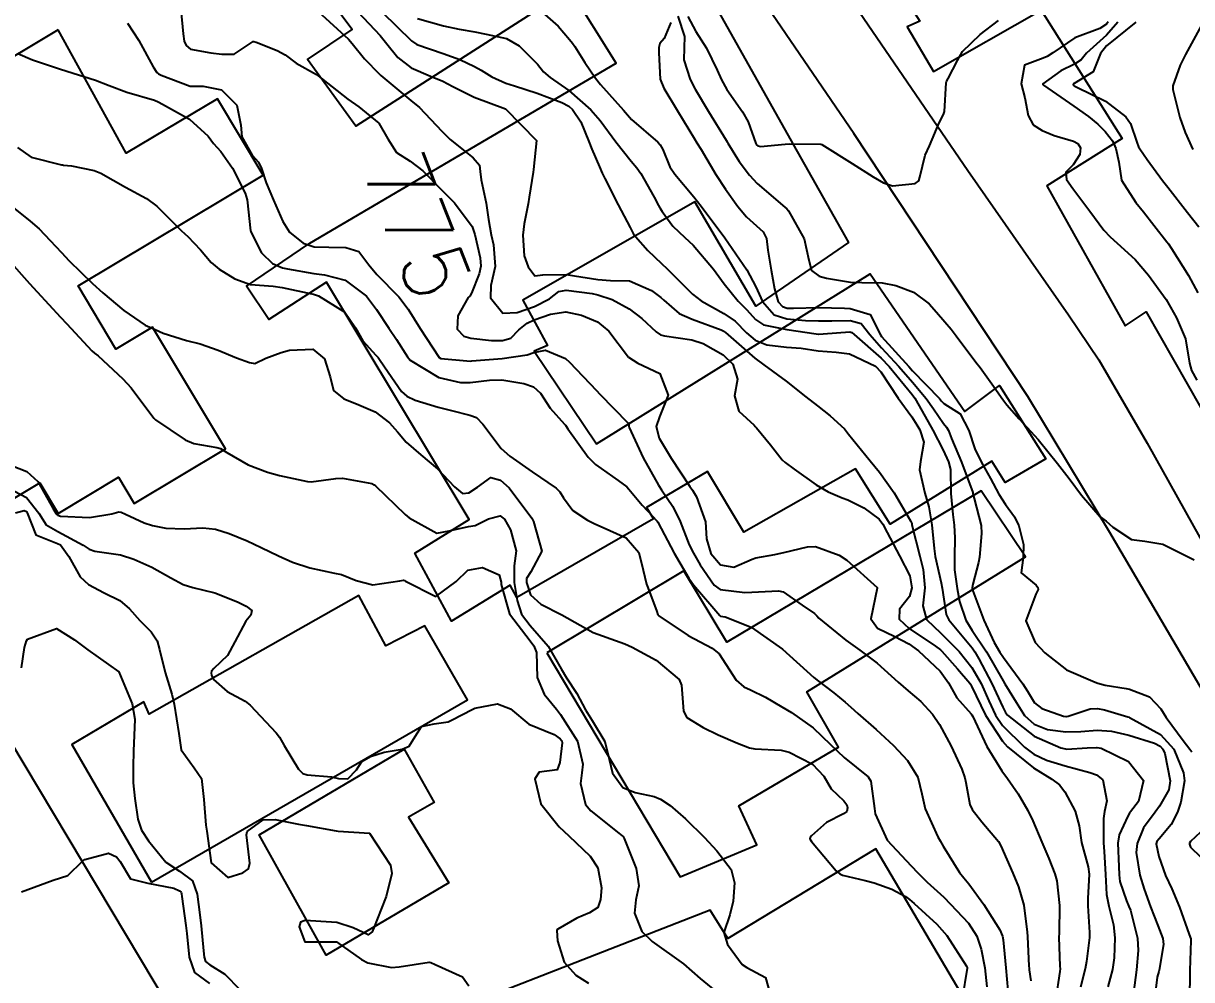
# Model space of a CAD drawing. Header units: metres. Extents: x 318500 to 325275, y 7408834 to 7428799.
# Drawn here: x 322457.8 to 322531.8, y 7421714.8 to 7421775.4 of the extents above; entities that cross this region are included whole.
import ezdxf
from ezdxf.enums import TextEntityAlignment as Align

# ---------------------------------------------------------------- set-up
doc = ezdxf.new("R2010")
doc.units = ezdxf.units.M
doc.header["$MEASUREMENT"] = 0
for name, color, linetype in [('Cotas', 45, 'Continuous'), ('Curvas de Nivel 1m', 11, 'Continuous'), ('Curvas de Nivel 5m', 15, 'Continuous'), ('Edificações', 30, 'Continuous'), ('Vias Primárias', 230, 'Continuous')]:
    doc.layers.add(name, color=color, linetype=linetype)
doc.styles.add('Style-STANDARD', font='STANDARD.shx')

msp = doc.modelspace()

# ---------------------------------------------------------------- linework, layer by layer
at = {"layer": 'Curvas de Nivel 1m', "flags": 128}
for points, elevation in [([(322476.465, 7421776.139), (322478.374, 7421774.395), (322478.614, 7421774.116), (322479.396, 7421773.14), (322480.351, 7421772.161), (322480.386, 7421772.125), (322480.421, 7421772.089), (322482.326, 7421770.492), (322482.867, 7421770.055), (322484.298, 7421768.563), (322484.82, 7421768.032), (322485.636, 7421767.372), (322486.279, 7421766.873), (322486.664, 7421766.394), (322486.722, 7421766.003), (322486.782, 7421765.482), (322487.105, 7421763.997), (322487.253, 7421762.966), (322487.414, 7421761.992), (322487.564, 7421761.35), (322487.668, 7421759.988), (322487.388, 7421758.776), (322487.375, 7421757.992), (322488.146, 7421757.029), (322489.053, 7421757.064), (322490.152, 7421757.442), (322491.111, 7421757.946), (322491.693, 7421758.411), (322492.168, 7421758.477), (322493.806, 7421758.265), (322494.164, 7421758.193), (322495.078, 7421757.891), (322496.154, 7421757.312), (322496.967, 7421756.686), (322497.857, 7421755.854), (322498.137, 7421755.661), (322498.389, 7421755.593), (322500.133, 7421755.334), (322500.843, 7421755.099), (322502.119, 7421754.391), (322502.714, 7421753.791), (322503.026, 7421752.856), (322502.823, 7421751.789), (322503.1, 7421750.815), (322504.062, 7421749.925), (322504.141, 7421749.849), (322504.21, 7421749.768), (322505.113, 7421748.685), (322505.852, 7421747.743), (322506.027, 7421747.564), (322506.605, 7421747.15), (322508.006, 7421746.153), (322508.753, 7421745.709), (322509.64, 7421745.339), (322509.995, 7421745.207), (322511.01, 7421744.695), (322511.983, 7421743.97), (322512.213, 7421743.658), (322512.489, 7421743.138), (322513.275, 7421741.647), (322513.931, 7421740.389), (322514.063, 7421739.638), (322513.914, 7421739.073), (322513.281, 7421738.271), (322513.252, 7421737.646), (322513.891, 7421737.059), (322515.56, 7421735.93), (322515.871, 7421735.7), (322515.968, 7421735.609), (322516.942, 7421734.505), (322517.733, 7421733.582), (322517.778, 7421733.52), (322517.838, 7421733.4), (322518.716, 7421731.571), (322519.795, 7421729.911), (322520.111, 7421729.555), (322521.771, 7421728.23), (322522.925, 7421727.513), (322523.41, 7421727.159), (322523.752, 7421726.717), (322524.415, 7421725.493), (322524.658, 7421724.559), (322524.813, 7421723.489), (322525.22, 7421721.952), (322525.286, 7421721.484), (322525.198, 7421719.951), (322525.202, 7421719.485), (322525.321, 7421717.797), (322525.309, 7421717.483), (322525.126, 7421715.966), (322525.047, 7421715.486), (322524.737, 7421714.34)], 774), ([(322478.968, 7421776.111), (322480.378, 7421774.612), (322480.807, 7421774.083), (322481.505, 7421773.217), (322482.355, 7421772.58), (322483.58, 7421772.048), (322484.345, 7421771.722), (322484.994, 7421771.377), (322486.33, 7421770.705), (322488.32, 7421769.98), (322490.29, 7421767.96), (322490.102, 7421766.131), (322490.084, 7421765.962), (322489.831, 7421764.379), (322489.749, 7421763.965), (322489.51, 7421762.678), (322489.413, 7421761.968), (322489.5, 7421760.664), (322489.75, 7421759.964), (322490.181, 7421759.391), (322490.681, 7421759.454), (322492.183, 7421759.478), (322492.701, 7421759.404), (322494.179, 7421759.161), (322494.975, 7421759.095), (322496.178, 7421759.067), (322497.57, 7421758.457), (322498.163, 7421758.031), (322498.348, 7421757.847), (322499.32, 7421757.001), (322500.148, 7421756.643), (322501.979, 7421755.964), (322502.141, 7421755.891), (322502.193, 7421755.852), (322502.254, 7421755.798), (322504.116, 7421754.182), (322504.675, 7421753.762), (322506.095, 7421752.725), (322507.345, 7421751.727), (322508.074, 7421751.158), (322508.888, 7421750.528), (322509.794, 7421749.694), (322510.055, 7421749.368), (322511.423, 7421747.669), (322512.019, 7421746.957), (322512.938, 7421745.651), (322513.982, 7421743.867), (322514.053, 7421743.711), (322514.067, 7421743.639), (322514.087, 7421743.529), (322514.558, 7421741.631), (322514.774, 7421740.791), (322514.884, 7421739.626), (322514.761, 7421738.48), (322514.993, 7421737.624), (322515.887, 7421736.762), (322517.048, 7421735.592), (322517.855, 7421734.576), (322518.448, 7421733.574), (322518.933, 7421732.465), (322519.351, 7421731.565), (322519.81, 7421730.917), (322521.19, 7421729.539), (322521.783, 7421729.085), (322522.582, 7421728.714), (322523.773, 7421728.345), (322525.325, 7421727.926), (322525.765, 7421727.792), (322526.148, 7421727.474), (322526.421, 7421726.144), (322526.271, 7421725.472), (322526.193, 7421725.013), (322526.208, 7421723.473), (322526.248, 7421722.926), (322526.327, 7421721.47), (322526.396, 7421720.198), (322526.53, 7421719.467), (322526.832, 7421718.272), (322526.918, 7421717.461), (322526.881, 7421716.191), (322526.766, 7421715.463), (322526.48, 7421714.358)], 773), ([(322480.503, 7421776.088), (322482.373, 7421774.277), (322482.707, 7421774.057), (322484.364, 7421773.48), (322485.436, 7421773.099), (322486.357, 7421772.664), (322486.775, 7421772.424), (322487.46, 7421771.993), (322488.344, 7421771.599), (322488.884, 7421771.432), (322490.335, 7421770.969), (322491.886, 7421770.377), (322492.323, 7421770.148), (322492.563, 7421769.926), (322493.087, 7421769.14), (322493.6, 7421767.91), (322493.79, 7421767.412), (322494.274, 7421766.295), (322494.443, 7421765.898), (322494.609, 7421765.553), (322495.462, 7421763.888), (322496.219, 7421762.459), (322496.417, 7421762.081), (322496.553, 7421761.875), (322497.336, 7421760.992), (322498.195, 7421760.175), (322498.552, 7421759.845), (322500.166, 7421758.223), (322500.716, 7421757.814), (322502.152, 7421757.018), (322502.871, 7421756.513), (322503.588, 7421755.778), (322504.133, 7421755.322), (322504.871, 7421755.017), (322506.127, 7421754.883), (322507.055, 7421754.802), (322508.124, 7421754.639), (322509.261, 7421754.565), (322510.121, 7421754.447), (322511.751, 7421753.665), (322512.105, 7421753.304), (322513.186, 7421751.649), (322514.068, 7421750.459), (322514.383, 7421749.955), (322514.559, 7421749.633), (322514.822, 7421748.855), (322514.602, 7421747.631), (322514.546, 7421747.108), (322514.874, 7421745.627), (322515.128, 7421744.759), (322515.321, 7421743.62), (322515.464, 7421742.111), (322515.547, 7421741.616), (322515.925, 7421739.948), (322515.987, 7421739.609), (322516.24, 7421737.941), (322516.396, 7421737.603), (322517.874, 7421735.825), (322518.045, 7421735.578), (322518.304, 7421735.135), (322519.127, 7421733.567), (322519.825, 7421732.063), (322519.988, 7421731.724), (322520.124, 7421731.555), (322521.8, 7421730.23), (322523.49, 7421729.504), (322523.789, 7421729.423), (322523.88, 7421729.408), (322525.16, 7421729.486), (322525.748, 7421729.523), (322525.791, 7421729.521), (322526.059, 7421729.476), (322527.778, 7421728.637), (322528.73, 7421727.435), (322528.41, 7421726.104), (322527.915, 7421725.447), (322527.841, 7421725.346), (322527.736, 7421725.168), (322527.182, 7421723.994), (322527.115, 7421723.459), (322527.172, 7421721.974), (322527.188, 7421721.457), (322527.244, 7421721.025), (322527.664, 7421719.802), (322527.77, 7421719.557), (322527.813, 7421719.448), (322527.9, 7421719.202), (322528.358, 7421717.439), (322528.393, 7421716.664), (322528.295, 7421715.44), (322528.11, 7421713.967)], 772), ([(322482.752, 7421775.699), (322484.388, 7421775.233), (322485.387, 7421775.027), (322486.382, 7421774.84), (322487.093, 7421774.712), (322488.377, 7421774.418), (322489.195, 7421773.972), (322490.358, 7421772.807), (322490.724, 7421772.325), (322491.148, 7421771.948), (322492.338, 7421771.131), (322493.735, 7421769.909), (322494.31, 7421769.238), (322495.32, 7421767.89), (322496.278, 7421766.661), (322496.641, 7421766.242), (322496.895, 7421765.871), (322497.736, 7421764.369), (322498.017, 7421763.853), (322498.093, 7421763.708), (322498.236, 7421763.463), (322498.93, 7421762.542), (322499.689, 7421761.828), (322500.213, 7421761.33), (322501.494, 7421759.807), (322502.176, 7421758.882), (322503.05, 7421757.787), (322503.613, 7421757.236), (322504.149, 7421756.632), (322504.664, 7421756.281), (322506.142, 7421755.988), (322507.992, 7421755.721), (322508.14, 7421755.691), (322508.17, 7421755.689), (322508.434, 7421755.716), (322510.141, 7421755.839), (322510.262, 7421755.809), (322510.398, 7421755.686), (322512.118, 7421754.182), (322512.631, 7421753.655), (322514.084, 7421751.88), (322514.256, 7421751.637), (322514.914, 7421750.473), (322515.379, 7421749.62), (322516.041, 7421748.343), (322516.379, 7421747.605), (322516.508, 7421747.117), (322516.527, 7421745.602), (322516.657, 7421744.27), (322516.746, 7421743.599), (322516.776, 7421742.79), (322516.754, 7421741.598), (322516.771, 7421740.764), (322516.921, 7421739.595), (322517.082, 7421738.763), (322517.487, 7421737.586), (322517.89, 7421736.937), (322518.797, 7421735.571), (322519.843, 7421733.74), (322519.949, 7421733.558), (322520.665, 7421732.384), (322521.205, 7421731.539), (322521.812, 7421730.993), (322522.661, 7421730.664), (322523.805, 7421730.505), (322524.766, 7421730.53), (322525.807, 7421730.621), (322526.714, 7421730.559), (322527.803, 7421730.306), (322529.439, 7421729.782), (322529.793, 7421729.601), (322529.957, 7421729.418), (322530.075, 7421729.128), (322530.415, 7421727.413), (322530.341, 7421726.827), (322529.744, 7421725.794), (322529.463, 7421725.424), (322528.742, 7421724.418), (322528.322, 7421723.441), (322528.277, 7421722.866), (322528.508, 7421721.438), (322528.783, 7421720.545), (322529.176, 7421719.427), (322529.642, 7421718.243), (322529.968, 7421717.417), (322530.006, 7421717.034), (322529.724, 7421715.419), (322529.701, 7421715.317), (322529.595, 7421714.963), (322529.401, 7421713.423)], 771), ([(322499.246, 7421775.837), (322499.65, 7421774.562), (322499.638, 7421773.831), (322499.617, 7421773.085), (322500.015, 7421771.825), (322500.341, 7421771.21), (322501.183, 7421769.811), (322502.293, 7421767.995), (322502.366, 7421767.874), (322502.406, 7421767.798), (322503.132, 7421766.636), (322503.774, 7421765.777), (322504.262, 7421765.248), (322506.025, 7421763.743), (322506.138, 7421763.641), (322506.238, 7421763.509), (322507.236, 7421761.73), (322507.538, 7421760.388), (322507.695, 7421759.725), (322508.185, 7421759.376), (322508.658, 7421759.238), (322510.18, 7421759.001), (322510.884, 7421758.975), (322512.179, 7421758.941), (322513.05, 7421758.778), (322514.171, 7421758.351), (322515.166, 7421757.625), (322515.63, 7421757.093), (322516.149, 7421756.473), (322516.555, 7421756.014), (322516.876, 7421755.599), (322518.115, 7421753.933), (322518.384, 7421753.577), (322519.122, 7421752.542), (322519.817, 7421751.563), (322520.077, 7421751.217), (322520.854, 7421750.335), (322521.589, 7421749.537), (322522.053, 7421749.032), (322523.293, 7421747.511), (322524.016, 7421746.558), (322524.799, 7421745.492), (322525.987, 7421744.138), (322526.369, 7421743.859), (322526.78, 7421743.468), (322527.969, 7421742.684), (322528.822, 7421742.582), (322529.965, 7421742.398), (322531.95, 7421741.4)], 768), ([(322499.873, 7421775.828), (322500.386, 7421774.862), (322501.054, 7421773.813), (322501.739, 7421772.423), (322501.999, 7421771.804), (322502.341, 7421771.207), (322503.331, 7421769.785), (322503.686, 7421769.155), (322504.185, 7421767.772), (322504.226, 7421767.698), (322504.298, 7421767.628), (322504.482, 7421767.583), (322506.042, 7421767.744), (322506.3, 7421767.759), (322508.277, 7421767.743), (322508.3, 7421767.734), (322508.363, 7421767.719), (322510.282, 7421766.516), (322511.606, 7421765.67), (322512.264, 7421765.282), (322512.829, 7421765.086), (322514.264, 7421765.25), (322514.494, 7421765.41), (322514.574, 7421765.635), (322514.895, 7421767.027), (322515.178, 7421767.627), (322515.791, 7421769.094), (322516.071, 7421769.614), (322516.127, 7421769.809), (322516.234, 7421771.612), (322516.255, 7421771.708), (322516.354, 7421771.895), (322516.943, 7421773.03), (322517.267, 7421773.597), (322518.391, 7421774.68), (322519.554, 7421775.568)], 767), ([(322464.386, 7421775.39), (322465.105, 7421774.293), (322466.01, 7421772.627), (322466.24, 7421772.281), (322466.349, 7421772.195), (322466.519, 7421772.105), (322468.338, 7421771.418), (322469.169, 7421771.406), (322470.334, 7421771.186), (322471.308, 7421770.21), (322471.562, 7421768.946), (322471.624, 7421768.207), (322472.278, 7421767.037), (322472.682, 7421766.602), (322472.867, 7421766.191), (322473.168, 7421765.275), (322473.634, 7421764.179), (322474.22, 7421762.833), (322474.639, 7421762.164), (322475.506, 7421761.453), (322476.201, 7421761.236), (322477.131, 7421761.2), (322478.201, 7421761.185), (322479.022, 7421760.931), (322479.672, 7421760.098), (322480.181, 7421759.469), (322481.555, 7421758.069), (322482.148, 7421757.289), (322482.922, 7421756.052), (322484.112, 7421754.221), (322484.226, 7421754.153), (322485.862, 7421754.014), (322486.11, 7421753.998), (322486.198, 7421754.009), (322488.112, 7421754.16), (322489.685, 7421754.393), (322490.116, 7421754.541), (322490.863, 7421754.691), (322492.113, 7421754.157), (322492.376, 7421753.926), (322494.083, 7421752.125), (322494.304, 7421751.898), (322496.062, 7421750.084), (322496.135, 7421749.953), (322496.133, 7421749.879), (322496.152, 7421749.785), (322497.051, 7421747.865), (322498.004, 7421746.129), (322498.196, 7421745.847), (322498.929, 7421744.775), (322499.375, 7421743.829), (322499.958, 7421742.364), (322500.225, 7421741.817), (322500.657, 7421741.095), (322501.543, 7421739.804), (322501.917, 7421739.518), (322503.483, 7421739.344), (322503.916, 7421739.356), (322505.62, 7421739.448), (322505.916, 7421739.377), (322507.111, 7421738.525), (322507.903, 7421738.004), (322508.044, 7421737.861), (322508.174, 7421737.716), (322509.879, 7421736.31), (322510.768, 7421735.677), (322511.858, 7421734.85), (322513.184, 7421733.647), (322513.835, 7421733.11), (322514.632, 7421732.432), (322515.373, 7421731.617), (322515.811, 7421730.978), (322516.551, 7421729.599), (322517.219, 7421728.137), (322517.414, 7421727.585), (322517.48, 7421727.307), (322517.743, 7421725.91), (322517.891, 7421725.578), (322518.492, 7421724.809), (322519.545, 7421723.562), (322519.706, 7421723.283), (322520.449, 7421721.548), (322520.822, 7421720.693), (322521.161, 7421719.537), (322521.356, 7421717.813), (322521.378, 7421717.534), (322521.474, 7421715.66), (322521.482, 7421715.532), (322521.493, 7421715.425), (322521.592, 7421714.741)], 776), ([(322498.803, 7421775.435), (322498.379, 7421774.437), (322498.107, 7421774.121), (322498.025, 7421773.855), (322498.026, 7421773.515), (322498.122, 7421771.853), (322498.342, 7421771.286), (322499.22, 7421769.837), (322500.294, 7421768.074), (322500.447, 7421767.818), (322500.705, 7421767.397), (322501.651, 7421765.806), (322502.256, 7421764.883), (322503.034, 7421763.788), (322503.587, 7421763.133), (322504.228, 7421762.57), (322504.651, 7421762.19), (322504.857, 7421761.76), (322504.945, 7421761.023), (322505.139, 7421759.756), (322505.356, 7421758.569), (322505.602, 7421757.748), (322505.86, 7421757.447), (322506.156, 7421757.352), (322506.556, 7421757.336), (322508.157, 7421757.38), (322509.804, 7421757.343), (322510.156, 7421757.333), (322511.421, 7421756.94), (322512.072, 7421755.661), (322512.138, 7421755.55), (322513.868, 7421753.642), (322514.106, 7421753.381), (322515.815, 7421751.614), (322515.929, 7421751.463), (322516.077, 7421751.312), (322517.12, 7421750.644), (322517.661, 7421749.586), (322518.043, 7421748.436), (322518.475, 7421747.576), (322519.035, 7421746.549), (322519.578, 7421745.564), (322519.994, 7421744.914), (322520.562, 7421744.128), (322520.827, 7421743.547), (322521.131, 7421742.374), (322521.104, 7421741.543), (322520.975, 7421740.584), (322521.924, 7421739.792), (322522.039, 7421739.646), (322522.053, 7421739.528), (322521.917, 7421739.226), (322521.29, 7421737.539), (322521.88, 7421736.17), (322522.478, 7421735.521), (322523.854, 7421734.441), (322525.664, 7421733.661), (322525.842, 7421733.592), (322526.312, 7421733.473), (322527.634, 7421733.249), (322527.838, 7421733.212), (322529.122, 7421732.719), (322529.826, 7421731.973), (322530.163, 7421731.417), (322531.24, 7421729.964), (322531.677, 7421729.401), (322531.788, 7421729.247)], 769), ([(322526.496, 7421775.479), (322526.399, 7421775.331), (322525.972, 7421775.06), (322524.39, 7421774.469), (322522.999, 7421773.521), (322522.625, 7421773.278), (322522.375, 7421773.188), (322521.187, 7421772.728), (322520.986, 7421771.55), (322521.218, 7421770.665), (322521.42, 7421769.543), (322521.741, 7421768.965), (322522.311, 7421768.607), (322523.068, 7421768.279), (322524.304, 7421767.929), (322524.573, 7421767.767), (322524.747, 7421767.496), (322524.705, 7421767.085), (322524.284, 7421766.433), (322523.817, 7421765.967), (322523.855, 7421765.506), (322524.261, 7421764.924), (322525.331, 7421763.489), (322526.228, 7421762.281), (322526.614, 7421761.865), (322527.073, 7421761.467), (322528.205, 7421760.421), (322529.042, 7421759.437), (322530.167, 7421757.887), (322530.453, 7421757.417), (322530.829, 7421756.737), (322531.385, 7421755.408), (322531.652, 7421753.869), (322531.78, 7421753.403), (322532.101, 7421752.791)], 767), ([(322527.107, 7421775.469), (322526.392, 7421774.649), (322525.121, 7421773.493), (322524.784, 7421773.086), (322524.369, 7421772.793), (322523.506, 7421772.37), (322522.35, 7421771.556), (322522.35, 7421771.51), (322522.405, 7421771.474), (322524.329, 7421770.131), (322525.258, 7421769.491), (322525.839, 7421769.009), (322526.311, 7421768.546), (322526.774, 7421767.942), (322526.983, 7421767.47), (322527.166, 7421766.588), (322527.347, 7421765.464), (322528.249, 7421764.039), (322528.738, 7421763.443), (322529.397, 7421762.598), (322530.221, 7421761.557), (322530.32, 7421761.419), (322530.508, 7421761.125), (322531.579, 7421759.406), (322532.174, 7421758.321)], 766), ([(322532.399, 7421775.268), (322531.396, 7421773.415), (322531.058, 7421772.731), (322530.585, 7421771.426), (322530.583, 7421771.19), (322531.041, 7421769.419), (322531.372, 7421768.471), (322531.866, 7421767.404)], 764), ([(322457.441, 7421773.474), (322458.357, 7421773.074), (322460.263, 7421772.449), (322460.351, 7421772.424), (322460.399, 7421772.408), (322460.546, 7421772.357), (322462.342, 7421771.783), (322463.209, 7421771.445), (322464.331, 7421771.019), (322466.084, 7421770.522), (322466.322, 7421770.414), (322466.595, 7421770.276), (322468.306, 7421769.313), (322469.49, 7421768.232), (322469.836, 7421767.777), (322470.28, 7421767.267), (322471.025, 7421766.212), (322471.822, 7421764.629), (322471.965, 7421764.203), (322472.172, 7421762.239), (322472.182, 7421762.2), (322472.209, 7421762.136), (322472.857, 7421760.851), (322473.568, 7421760.179), (322474.186, 7421759.91), (322474.521, 7421759.829), (322476.181, 7421759.533), (322476.864, 7421759.449), (322478.175, 7421759.114), (322479.507, 7421758.1), (322480.148, 7421757.264), (322480.936, 7421756.078), (322481.417, 7421755.365), (322482.112, 7421754.253), (322482.29, 7421754.058), (322484.094, 7421752.949), (322485.481, 7421752.627), (322486.09, 7421752.644), (322487.298, 7421752.786), (322488.092, 7421752.797), (322489.489, 7421752.566), (322490.086, 7421752.37), (322490.547, 7421751.953), (322491.142, 7421751.015), (322492.061, 7421749.996), (322492.096, 7421749.965), (322492.126, 7421749.929), (322492.279, 7421749.704), (322493.552, 7421747.907), (322494.023, 7421747.444), (322495.466, 7421746.428), (322496.002, 7421746.022), (322496.131, 7421745.878), (322496.987, 7421744.862), (322497.933, 7421743.851), (322497.979, 7421743.788), (322499.013, 7421741.834), (322499.926, 7421740.245), (322500.236, 7421739.817), (322501.901, 7421737.875), (322501.942, 7421737.841), (322502.227, 7421737.795), (322503.89, 7421737.13), (322505.87, 7421735.74), (322507.844, 7421733.957), (322508.143, 7421733.715), (322509.12, 7421732.988), (322509.827, 7421732.385), (322510.202, 7421732.063), (322510.647, 7421731.678), (322511.805, 7421730.651), (322512.892, 7421729.649), (322513.776, 7421728.696), (322514.447, 7421727.63), (322514.702, 7421726.579), (322514.899, 7421725.623), (322515.714, 7421723.851), (322515.855, 7421723.608), (322516.053, 7421723.257), (322517.074, 7421721.589), (322517.35, 7421721.258), (322517.673, 7421720.889), (322518.627, 7421719.57), (322519.636, 7421717.969), (322519.807, 7421717.557), (322519.852, 7421717.331), (322520.02, 7421715.554), (322520.147, 7421714.113)], 777), ([(322457.414, 7421767.526), (322458.275, 7421766.901), (322460.197, 7421766.435), (322460.271, 7421766.423), (322460.322, 7421766.411), (322460.826, 7421766.352), (322462.266, 7421766.074), (322462.685, 7421765.903), (322464.251, 7421765.012), (322465.572, 7421764.287), (322466.233, 7421763.801), (322467.777, 7421762.256), (322468.011, 7421762.056), (322468.206, 7421761.887), (322468.997, 7421761.037), (322469.673, 7421760.228), (322470.184, 7421759.808), (322471.181, 7421759.204), (322472.17, 7421758.835), (322473.611, 7421758.735), (322474.167, 7421758.655), (322476.053, 7421758.25), (322476.161, 7421758.23), (322476.485, 7421758.137), (322478.144, 7421757.086), (322478.822, 7421756.11), (322479.287, 7421755.268), (322480.113, 7421754.377), (322480.249, 7421754.225), (322480.343, 7421754.087), (322480.881, 7421753.296), (322481.739, 7421752.065), (322482.076, 7421751.772), (322482.6, 7421751.527), (322484.066, 7421751.083), (322484.899, 7421750.864), (322486.066, 7421750.564), (322486.486, 7421750.425), (322486.89, 7421749.998), (322488.037, 7421748.463), (322488.588, 7421747.974), (322490.015, 7421746.985), (322491.527, 7421745.937), (322491.765, 7421745.701), (322491.994, 7421745.341), (322492.587, 7421744.522), (322493.525, 7421743.907), (322493.977, 7421743.684), (322494.327, 7421743.544), (322495.964, 7421742.794), (322496.758, 7421741.868), (322497.043, 7421740.753), (322497.25, 7421739.86), (322497.437, 7421739.379), (322497.903, 7421738.141), (322497.975, 7421737.923), (322498.032, 7421737.848), (322499.882, 7421736.618), (322501.416, 7421735.805), (322501.865, 7421735.441), (322502.941, 7421733.783), (322503.417, 7421733.358), (322503.834, 7421733.164), (322504.785, 7421732.711), (322505.824, 7421732.1), (322506.439, 7421731.734), (322507.806, 7421730.76), (322508.91, 7421729.703), (322509.778, 7421728.89), (322511.292, 7421727.667), (322511.468, 7421727.375), (322511.688, 7421725.661), (322511.735, 7421725.308), (322512.501, 7421723.652), (322513.691, 7421722.362), (322514.39, 7421721.629), (322515.037, 7421720.983), (322515.668, 7421720.417), (322516.086, 7421720.025), (322516.5, 7421719.597), (322517.642, 7421718.381), (322518.172, 7421717.575), (322518.45, 7421716.739), (322518.692, 7421715.569), (322518.808, 7421714.347)], 778), ([(322456.24, 7421764.41), (322458.217, 7421762.859), (322458.775, 7421762.372), (322459.484, 7421761.642), (322460.195, 7421760.864), (322460.691, 7421760.345), (322462.169, 7421758.907), (322462.818, 7421758.32), (322464.144, 7421757.2), (322465.504, 7421756.279), (322465.934, 7421756.079), (322466.127, 7421755.99), (322466.637, 7421755.752), (322468.121, 7421755.304), (322468.976, 7421755.094), (322470.115, 7421754.683), (322471.278, 7421754.208), (322472.105, 7421753.898), (322472.452, 7421753.847), (322473.139, 7421754.185), (322474.114, 7421754.54), (322474.631, 7421754.678), (322476.116, 7421754.755), (322476.864, 7421754.132), (322477.216, 7421753.006), (322477.434, 7421752.126), (322478.072, 7421751.612), (322478.888, 7421751.287), (322480.06, 7421750.774), (322480.982, 7421750.076), (322481.48, 7421749.504), (322482.038, 7421748.849), (322482.968, 7421748.051), (322484.017, 7421747.172), (322485.085, 7421746.024), (322485.591, 7421745.611), (322485.996, 7421745.64), (322486.556, 7421746.002), (322487.382, 7421746.616), (322488.007, 7421746.459), (322488.564, 7421745.974), (322489.981, 7421744.034), (322490.011, 7421743.99), (322490.033, 7421743.959), (322490.099, 7421743.837), (322490.623, 7421741.95), (322489.93, 7421740.64), (322489.662, 7421740.224), (322489.652, 7421739.963), (322489.912, 7421739.18), (322490.555, 7421738.599), (322491.9, 7421737.93), (322493.883, 7421736.795), (322495.574, 7421736.183), (322495.873, 7421736.077), (322496.351, 7421735.873), (322497.858, 7421735.039), (322499.319, 7421733.828), (322499.472, 7421733.461), (322499.601, 7421731.823), (322499.814, 7421731.406), (322500.838, 7421730.777), (322501.798, 7421730.318), (322503.016, 7421729.782), (322503.786, 7421729.495), (322504.12, 7421729.43), (322505.784, 7421729.35), (322506.293, 7421729.225), (322507.771, 7421728.461), (322508.485, 7421727.709), (322508.958, 7421726.908), (322509.745, 7421726.143), (322509.943, 7421725.888), (322509.993, 7421725.686), (322509.952, 7421725.472), (322509.734, 7421725.311), (322508.658, 7421724.774), (322507.713, 7421723.921), (322507.616, 7421723.816), (322507.608, 7421723.721), (322507.708, 7421723.554), (322509.258, 7421721.696), (322509.492, 7421721.506), (322509.677, 7421721.43), (322511.096, 7421721.09), (322511.673, 7421720.937), (322512.786, 7421720.532), (322513.664, 7421720.077), (322513.915, 7421719.888), (322514.197, 7421719.632), (322515.641, 7421718.317), (322516.284, 7421717.6), (322517.525, 7421715.657), (322517.556, 7421715.581), (322517.558, 7421715.539), (322517.25, 7421713.585)], 779), ([(322457.036, 7421747.373), (322458.009, 7421747), (322458.708, 7421746.369), (322459.653, 7421744.676), (322459.842, 7421744.352), (322459.896, 7421744.278), (322459.969, 7421744.234), (322460.143, 7421744.174), (322461.968, 7421744.095), (322463.38, 7421744.309), (322463.831, 7421744.443), (322463.972, 7421744.431), (322464.243, 7421744.296), (322465.429, 7421743.742), (322465.963, 7421743.58), (322466.806, 7421743.417), (322467.961, 7421743.374), (322469.157, 7421743.427), (322469.961, 7421743.336), (322470.825, 7421743.073), (322471.954, 7421742.604), (322472.845, 7421742.181), (322473.942, 7421741.651), (322474.831, 7421741.262), (322475.931, 7421740.896), (322477.481, 7421740.562), (322477.925, 7421740.467), (322478.855, 7421740.101), (322479.917, 7421739.812), (322481.63, 7421740.064), (322481.868, 7421740.114), (322481.921, 7421740.102), (322481.984, 7421740.059), (322483.91, 7421739.076), (322485.19, 7421740.021), (322485.931, 7421740.748), (322486.857, 7421740.919), (322487.927, 7421740.445), (322488.041, 7421739.979), (322488.051, 7421739.846), (322488.581, 7421737.973), (322489.875, 7421736.266), (322490.126, 7421735.956), (322490.278, 7421735.54), (322490.328, 7421733.953), (322490.781, 7421732.897), (322491.548, 7421731.934), (322491.815, 7421731.614), (322492.876, 7421729.914), (322493.225, 7421728.451), (322493.166, 7421727.909), (322493.08, 7421727.237), (322493.391, 7421725.905), (322493.734, 7421725.494), (322495.507, 7421724.079), (322495.711, 7421723.925), (322495.765, 7421723.869), (322495.832, 7421723.745), (322496.601, 7421721.861), (322496.775, 7421720.753), (322496.572, 7421719.861), (322496.493, 7421719.016), (322496.948, 7421717.857), (322497.621, 7421717.222), (322499.6, 7421715.82), (322500.661, 7421714.875), (322501.583, 7421714.123)], 781), ([(322456.047, 7421746.362), (322457.985, 7421745.356), (322458.764, 7421744.368), (322459.231, 7421743.629), (322459.958, 7421743.194), (322461.57, 7421742.334), (322461.946, 7421742.078), (322462.316, 7421741.953), (322463.941, 7421741.713), (322464.777, 7421741.447), (322465.93, 7421740.939), (322467.116, 7421740.258), (322467.914, 7421739.835), (322468.507, 7421739.646), (322469.906, 7421739.308), (322471.354, 7421738.742), (322471.894, 7421738.473), (322472.258, 7421738.186), (322472.184, 7421737.89), (322471.883, 7421737.521), (322471.168, 7421736.201), (322470.718, 7421735.346), (322469.844, 7421734.515), (322469.708, 7421734.356), (322469.679, 7421734.222), (322469.709, 7421734.093), (322469.836, 7421733.824), (322470.691, 7421733.069), (322471.823, 7421732.456), (322472.149, 7421732.187), (322473.794, 7421730.438), (322473.996, 7421730.167), (322474.305, 7421729.639), (322475.218, 7421728.148), (322475.48, 7421727.867), (322475.756, 7421727.787), (322477.291, 7421727.653), (322477.754, 7421727.558), (322478.325, 7421727.533), (322478.877, 7421728.099), (322479.228, 7421728.635), (322479.773, 7421728.938), (322480.626, 7421729.229), (322481.78, 7421729.419), (322482.23, 7421729.607), (322482.497, 7421730.049), (322483.003, 7421730.841), (322483.805, 7421731.015), (322484.696, 7421731.132), (322485.815, 7421731.704), (322486.007, 7421731.817), (322486.375, 7421732.002), (322487.823, 7421732.273), (322488.646, 7421731.972), (322489.805, 7421730.988), (322491.398, 7421730.334), (322491.792, 7421730.061), (322491.887, 7421729.929), (322491.912, 7421729.804), (322491.77, 7421728.572), (322491.603, 7421728.091), (322490.451, 7421727.943), (322490.173, 7421727.529), (322490.559, 7421725.942), (322491.718, 7421724.485), (322492.33, 7421723.921), (322493.691, 7421722.637), (322494.177, 7421721.893), (322494.401, 7421720.622), (322494.349, 7421719.89), (322494.165, 7421719.38), (322493.647, 7421719.046), (322492.85, 7421718.704), (322491.631, 7421718.011), (322491.584, 7421717.977), (322491.567, 7421717.931), (322491.62, 7421717.276), (322492.035, 7421715.923), (322492.773, 7421715.093), (322493.587, 7421714.59)], 782), ([(322457.292, 7421744.39), (322457.83, 7421744.524), (322457.971, 7421744.468), (322458.02, 7421744.379), (322458.563, 7421742.978), (322459.951, 7421742.431), (322460.131, 7421742.348), (322460.658, 7421741.624), (322461.372, 7421740.335), (322461.913, 7421739.837), (322462.902, 7421739.318), (322463.898, 7421738.82), (322464.504, 7421738.291), (322465.163, 7421737.561), (322465.876, 7421736.837), (322466.268, 7421736.266), (322466.408, 7421735.719), (322466.765, 7421734.261), (322467.183, 7421732.893), (322467.337, 7421732.255), (322467.63, 7421730.413), (322467.648, 7421730.251), (322467.777, 7421729.368), (322468.611, 7421728.237), (322469.074, 7421727.551), (322469.212, 7421726.228), (322469.348, 7421724.593), (322469.41, 7421724.225), (322469.68, 7421722.22), (322470.737, 7421721.271), (322471.674, 7421721.567), (322472.035, 7421721.828), (322472.126, 7421722.186), (322471.912, 7421723.982), (322471.953, 7421724.188), (322472.975, 7421724.924), (322473.722, 7421724.958), (322475.206, 7421724.659), (322475.717, 7421724.574), (322477.59, 7421724.234), (322477.712, 7421724.217), (322479.71, 7421724.09), (322481.034, 7421722.07), (322481.13, 7421721.524), (322480.76, 7421720.074), (322480.441, 7421719.285), (322479.982, 7421718.085), (322479.879, 7421717.833), (322479.623, 7421717.656), (322478.672, 7421718.1), (322477.635, 7421718.422), (322477.294, 7421718.456), (322475.636, 7421718.557), (322475.33, 7421718.449), (322475.253, 7421718.146), (322475.616, 7421717.2), (322476.532, 7421717.21), (322477.616, 7421717.197), (322479.199, 7421716.094), (322479.598, 7421715.873), (322481.111, 7421715.583), (322481.596, 7421715.632), (322483.48, 7421715.913), (322483.599, 7421715.888), (322483.861, 7421715.764), (322485.59, 7421714.994), (322485.995, 7421714.415)], 783), ([(322457.662, 7421734.563), (322457.862, 7421735.846), (322457.971, 7421736.276), (322458.04, 7421736.377), (322459.877, 7421737.044), (322461.023, 7421736.338), (322461.861, 7421735.704), (322463.84, 7421734.3), (322464.683, 7421732.287), (322464.835, 7421731.319), (322464.794, 7421730.285), (322464.758, 7421729.302), (322464.73, 7421728.285), (322464.74, 7421727.276), (322464.85, 7421726.283), (322465.031, 7421724.97), (322465.265, 7421724.277), (322465.7, 7421723.595), (322466.812, 7421722.259), (322467.674, 7421721.679), (322468.501, 7421721.071), (322468.791, 7421720.233), (322468.959, 7421718.911), (322469.047, 7421718.229), (322469.194, 7421716.638), (322469.229, 7421716.226), (322469.325, 7421715.952), (322469.595, 7421715.743), (322470.549, 7421715.165), (322471.503, 7421714.191)], 784), ([(322532.662, 7421724.45), (322531.712, 7421723.56), (322531.656, 7421723.456), (322531.646, 7421723.401), (322531.707, 7421723.194), (322533.602, 7421721.371)], 769)]:
    msp.add_lwpolyline(points, dxfattribs=dict(at, elevation=elevation))
at = {"layer": 'Curvas de Nivel 5m', "flags": 128}
for points, elevation in [([(322467.749, 7421776.26), (322467.903, 7421774.732), (322467.971, 7421774.256), (322468.095, 7421773.982), (322468.365, 7421773.75), (322469.65, 7421773.517), (322470.362, 7421773.438), (322471.13, 7421773.444), (322472.269, 7421774.201), (322472.328, 7421774.243), (322472.371, 7421774.242), (322472.528, 7421774.198), (322473.863, 7421773.676), (322474.362, 7421773.391), (322475.068, 7421772.87), (322476.35, 7421772.14), (322478.327, 7421770.584), (322479.025, 7421770.109), (322480.305, 7421769.064), (322480.877, 7421768.081), (322481.418, 7421767.21), (322482.276, 7421766.662), (322483.093, 7421766.052), (322484.252, 7421764.87), (322485.093, 7421764.027), (322486.218, 7421762.516), (322486.386, 7421762.007), (322486.727, 7421760.534), (322486.767, 7421760.001), (322486.662, 7421759.523), (322486.164, 7421758.3), (322486.058, 7421758.116), (322485.957, 7421758.013), (322485.307, 7421756.858), (322485.27, 7421756.023), (322485.688, 7421755.579), (322486.124, 7421755.445), (322487.434, 7421755.302), (322488.123, 7421755.299), (322488.65, 7421755.45), (322489.156, 7421755.97), (322489.698, 7421756.403), (322490.14, 7421756.597), (322491.17, 7421756.969), (322492.152, 7421757.107), (322493.135, 7421756.901), (322494.146, 7421756.472), (322494.877, 7421755.893), (322496.115, 7421754.238), (322496.693, 7421753.871), (322498.1, 7421753.213), (322498.635, 7421751.842), (322498.066, 7421750.469), (322497.858, 7421749.853), (322498.049, 7421749.119), (322498.82, 7421747.838), (322500.004, 7421746.056), (322500.164, 7421745.818), (322500.424, 7421745.387), (322500.996, 7421743.81), (322501.044, 7421742.729), (322501.318, 7421741.806), (322501.939, 7421741.088), (322502.79, 7421740.935), (322503.945, 7421741.445), (322504.182, 7421741.531), (322505.384, 7421741.748), (322505.851, 7421741.842), (322505.952, 7421741.861), (322507.459, 7421742.223), (322507.958, 7421742.244), (322509.448, 7421741.698), (322509.945, 7421741.374), (322511.863, 7421739.661), (322511.862, 7421739.603), (322511.465, 7421737.667), (322511.891, 7421737.078), (322512.976, 7421736.557), (322513.877, 7421736.077), (322514.488, 7421735.631), (322515.851, 7421734.342), (322516.377, 7421733.602), (322516.901, 7421732.664), (322517.821, 7421731.641), (322517.865, 7421731.58), (322517.921, 7421731.477), (322518.807, 7421729.57), (322519.767, 7421728.031), (322520.129, 7421727.554), (322520.786, 7421726.58), (322521.399, 7421725.535), (322521.73, 7421724.874), (322522.3, 7421723.521), (322522.728, 7421722.481), (322523.126, 7421721.508), (322523.248, 7421721.079), (322523.414, 7421719.504), (322523.381, 7421717.757), (322523.376, 7421717.504), (322523.435, 7421715.67), (322523.446, 7421715.502), (322523.426, 7421715.33), (322523.157, 7421713.506)], 775), ([(322490.816, 7421775.954), (322491.664, 7421775.216), (322492.377, 7421774.363), (322492.571, 7421774.125), (322492.713, 7421773.925), (322493.357, 7421772.912), (322494.015, 7421771.905), (322494.344, 7421771.513), (322495.792, 7421769.885), (322496.311, 7421769.307), (322497.966, 7421767.855), (322498.125, 7421767.69), (322498.285, 7421767.392), (322498.738, 7421766.306), (322499.037, 7421765.839), (322500.249, 7421764.408), (322500.711, 7421763.815), (322502.22, 7421761.8), (322503.599, 7421759.779), (322504.174, 7421758.699), (322504.592, 7421757.764), (322505.329, 7421756.93), (322506.149, 7421756.67), (322507.314, 7421756.562), (322508.148, 7421756.537), (322508.986, 7421756.545), (322510.149, 7421756.573), (322510.841, 7421756.374), (322511.407, 7421755.671), (322512.128, 7421754.829), (322513.235, 7421753.649), (322514.095, 7421752.667), (322514.976, 7421751.627), (322515.427, 7421750.973), (322516.064, 7421750.045), (322516.265, 7421749.81), (322516.374, 7421749.605), (322516.564, 7421749.09), (322517.214, 7421747.592), (322517.915, 7421745.668), (322517.93, 7421745.581), (322517.939, 7421745.52), (322517.997, 7421745.299), (322518.447, 7421743.575), (322518.475, 7421743.073), (322518.337, 7421741.576), (322518.279, 7421741.243), (322517.924, 7421739.872), (322517.879, 7421739.623), (322517.882, 7421739.581), (322517.888, 7421739.548), (322517.919, 7421739.449), (322518.629, 7421737.573), (322519.283, 7421736.162), (322519.635, 7421735.562), (322519.865, 7421735.215), (322521.095, 7421733.541), (322521.383, 7421733.084), (322521.828, 7421732.348), (322522.283, 7421731.982), (322523.673, 7421731.502), (322523.82, 7421731.472), (322523.847, 7421731.473), (322523.953, 7421731.499), (322525.348, 7421731.961), (322525.825, 7421731.985), (322526.258, 7421731.907), (322527.732, 7421731.451), (322527.82, 7421731.427), (322527.852, 7421731.417), (322529.804, 7421730.348), (322530.655, 7421729.411), (322531.267, 7421727.906), (322531.322, 7421727.404), (322531.099, 7421726.054), (322530.878, 7421725.409), (322530.493, 7421724.648), (322529.715, 7421723.737), (322529.572, 7421723.562), (322529.534, 7421723.423), (322529.698, 7421722.606), (322530.128, 7421721.416), (322530.522, 7421720.561), (322531.021, 7421719.406), (322531.634, 7421717.665), (322531.722, 7421717.399), (322531.738, 7421717.289), (322531.678, 7421715.399), (322531.645, 7421713.463)], 770), ([(322528.243, 7421775.452), (322526.385, 7421773.96), (322526.019, 7421773.484), (322525.544, 7421772.307), (322524.351, 7421771.569), (322524.302, 7421771.55), (322524.277, 7421771.501), (322524.349, 7421771.426), (322524.501, 7421771.345), (322526.335, 7421770.45), (322527.622, 7421769.46), (322527.9, 7421769.041), (322528.304, 7421767.861), (322528.425, 7421767.573), (322528.508, 7421767.447), (322528.966, 7421766.763), (322529.943, 7421765.425), (322530.264, 7421765.011), (322531.518, 7421763.407), (322532.231, 7421762.5)], 765), ([(322456.833, 7421760.4), (322458.168, 7421758.913), (322458.661, 7421758.372), (322460.136, 7421756.767), (322460.526, 7421756.346), (322462.113, 7421754.633), (322462.279, 7421754.494), (322462.515, 7421754.324), (322464.088, 7421752.866), (322464.604, 7421752.292), (322466.051, 7421750.367), (322466.156, 7421750.269), (322468.038, 7421749.007), (322468.576, 7421748.783), (322470.033, 7421748.518), (322470.265, 7421748.449), (322470.673, 7421748.21), (322472.018, 7421747.411), (322473.24, 7421746.949), (322474.009, 7421746.753), (322475.78, 7421746.367), (322476.003, 7421746.355), (322477.569, 7421746.562), (322478.007, 7421746.568), (322479.854, 7421746.24), (322480.001, 7421746.162), (322480.093, 7421746.089), (322481.973, 7421744.275), (322482.212, 7421744.058), (322483.966, 7421743.1), (322484.759, 7421743.237), (322485.972, 7421743.506), (322486.394, 7421743.584), (322487.246, 7421743.991), (322487.982, 7421744.197), (322488.255, 7421743.977), (322488.632, 7421743.311), (322489.006, 7421741.969), (322488.875, 7421741.031), (322488.867, 7421739.971), (322489.053, 7421738.824), (322489.326, 7421737.966), (322489.889, 7421737.239), (322491.025, 7421735.943), (322491.849, 7421734.503), (322492.178, 7421733.925), (322492.849, 7421732.933), (322493.388, 7421731.906), (322493.81, 7421731.222), (322494.621, 7421729.892), (322494.892, 7421728.77), (322495.1, 7421727.887), (322495.751, 7421726.99), (322496.535, 7421726.656), (322497.746, 7421726.414), (322498.143, 7421726.243), (322498.746, 7421725.835), (322499.728, 7421724.994), (322500.923, 7421723.808), (322501.697, 7421722.961), (322502.608, 7421721.786), (322502.837, 7421720.948), (322502.735, 7421719.784), (322502.522, 7421718.911), (322502.142, 7421717.792), (322502.377, 7421717.031), (322503.311, 7421715.773), (322503.598, 7421715.59), (322504.78, 7421714.94), (322505.134, 7421713.747)], 780), ([(322457.66, 7421720.38), (322459.668, 7421721.107), (322460.608, 7421721.403), (322461.543, 7421722.331), (322461.622, 7421722.389), (322461.681, 7421722.418), (322463.18, 7421722.815), (322463.684, 7421722.594), (322463.912, 7421722.297), (322464.574, 7421721.191), (322465.666, 7421720.912), (322467.321, 7421720.596), (322467.662, 7421720.443), (322467.769, 7421720.357), (322467.807, 7421720.248), (322467.827, 7421720.078), (322468.07, 7421718.243), (322468.13, 7421717.735), (322468.283, 7421716.24), (322468.613, 7421715.257), (322469.583, 7421714.557)], 785)]:
    msp.add_lwpolyline(points, dxfattribs=dict(at, elevation=elevation))
at = {"layer": 'Edificações'}
for points in [[(322540.733, 7421816.417), (322522.427, 7421805.457), (322521.72, 7421807.313), (322514.899, 7421802.879), (322512.512, 7421806.856), (322509.328, 7421804.735), (322507.117, 7421808.094), (322499.866, 7421803.144), (322502.165, 7421799.868), (322500.927, 7421799.073), (322503.757, 7421794.83), (322505.261, 7421795.802), (322512.87, 7421782.434), (322510.931, 7421781.265), (322514.556, 7421775.52), (322513.76, 7421775.167), (322515.441, 7421772.338), (322522.25, 7421776.227), (322527.379, 7421768.096), (322522.604, 7421765.09), (322527.566, 7421756.228), (322528.892, 7421757.112), (322533.225, 7421749.511)], [(322501.475, 7421776.734), (322506.333, 7421768.09), (322510.051, 7421761.509), (322504.174, 7421757.472), (322500.323, 7421764.083), (322489.42, 7421757.856), (322490.978, 7421754.982), (322490.139, 7421754.622), (322494.093, 7421748.755), (322511.424, 7421759.511), (322517.407, 7421750.801), (322519.62, 7421752.442), (322522.547, 7421747.804), (322519.977, 7421746.305), (322519.12, 7421747.661), (322512.695, 7421743.665), (322510.482, 7421747.161), (322503.409, 7421743.154), (322501.113, 7421747.004), (322497.258, 7421744.72), (322497.686, 7421744.007), (322489.047, 7421739.011), (322488.619, 7421739.796), (322484.907, 7421737.513), (322482.574, 7421741.82), (322486.019, 7421743.968), (322476.977, 7421758.983), (322473.33, 7421756.631), (322471.918, 7421758.747), (322475.926, 7421761.46), (322495.339, 7421772.866), (322492.397, 7421777.57), (322478.849, 7421768.867), (322475.79, 7421773.1), (322478.614, 7421775.003), (322473.555, 7421781.705)]]:
    msp.add_lwpolyline(points, dxfattribs=at)
for points in [[(322459.993, 7421774.979), (322445.175, 7421766.117), (322449.649, 7421758.636), (322444.397, 7421755.496), (322447.191, 7421750.825), (322452.293, 7421753.877), (322454.886, 7421749.54), (322450.943, 7421747.182), (322453.414, 7421743.049), (322458.82, 7421746.282), (322459.981, 7421744.34), (322463.809, 7421746.63), (322464.801, 7421744.972), (322470.577, 7421748.427), (322465.966, 7421756.136), (322463.647, 7421754.75), (322461.244, 7421758.768), (322472.963, 7421765.777), (322470.069, 7421770.615), (322464.287, 7421767.157)], [(322490.939, 7421735.508), (322499.389, 7421721.319), (322504.233, 7421723.346), (322503.107, 7421725.824), (322509.416, 7421729.54), (322507.406, 7421733.043), (322521.264, 7421741.602), (322518.447, 7421745.769), (322502.336, 7421736.197), (322499.62, 7421740.706)], [(322465.904, 7421720.986), (322485.909, 7421732.544), (322483.214, 7421737.221), (322480.732, 7421735.946), (322479.031, 7421739.135), (322465.76, 7421731.62), (322465.406, 7421732.399), (322460.856, 7421729.704)], [(322481.903, 7421729.416), (322483.809, 7421726.03), (322482.186, 7421725.113), (322484.727, 7421720.95), (322476.962, 7421716.365), (322472.727, 7421723.984)], [(322480.13, 7421705.368), (322480.684, 7421703.705), (322500.755, 7421711.463), (322500.422, 7421712.35), (322504.303, 7421713.791), (322507.962, 7421707.917), (322517.405, 7421713.581), (322511.777, 7421723.1), (322502.399, 7421717.407), (322501.287, 7421719.212), (322478.335, 7421710.258)]]:
    msp.add_lwpolyline(points, close=True, dxfattribs=at)
at = {"layer": 'Vias Primárias'}
for points in [[(323715.644, 7420145.548, 0), (323709.04, 7420132.939)], [(323831.088, 7420001.787, 0), (323833.844, 7420008.443, 0.220888)], [(322486.253, 7421810.89), (322495.444, 7421798.357), (322506.354, 7421782.527), (322517.616, 7421766.057), (322523.972, 7421756.914), (322525.895, 7421754.065), (322528.959, 7421748.796), (322536.657, 7421735.028), (322546.925, 7421716.991), (322557.26, 7421699.022), (322567.246, 7421681.843), (322574.38, 7421669.219, 0.122438), (322580.799, 7421662.439, 0.0718), (322588.493, 7421658.95, 0.025509), (322594.345, 7421657.571), (322631.388, 7421649.481, 0.060537)]]:
    msp.add_lwpolyline(points, format="xyb", dxfattribs=at)
for points in [[(322410.101, 7421810.031), (322422.352, 7421789.231), (322437.795, 7421763.184), (322454.168, 7421734.564), (322466.119, 7421714.589), (322473.707, 7421701.897), (322493.225, 7421668.354), (322507.986, 7421643.02), (322520.482, 7421621.419)], [(322576.505, 7421652.693), (322568.339, 7421669.124), (322553.65, 7421694.517), (322540.486, 7421716.863), (322538.42, 7421721.295), (322538.091, 7421722.772), (322537.763, 7421724.085), (322526.596, 7421743.125), (322521.399, 7421751.75), (322510.388, 7421768.418), (322496.903, 7421788.18), (322482.487, 7421808.672)]]:
    msp.add_lwpolyline(points, dxfattribs=at)

# ---------------------------------------------------------------- texts
at = {"layer": 'Cotas', "style": 'Style-STANDARD'}
msp.add_text('775', height=4, rotation=291.15886, dxfattribs=at).set_placement((322482.739, 7421762.582, 775), align=Align.MIDDLE_CENTER)

doc.saveas('drawing.dxf')
